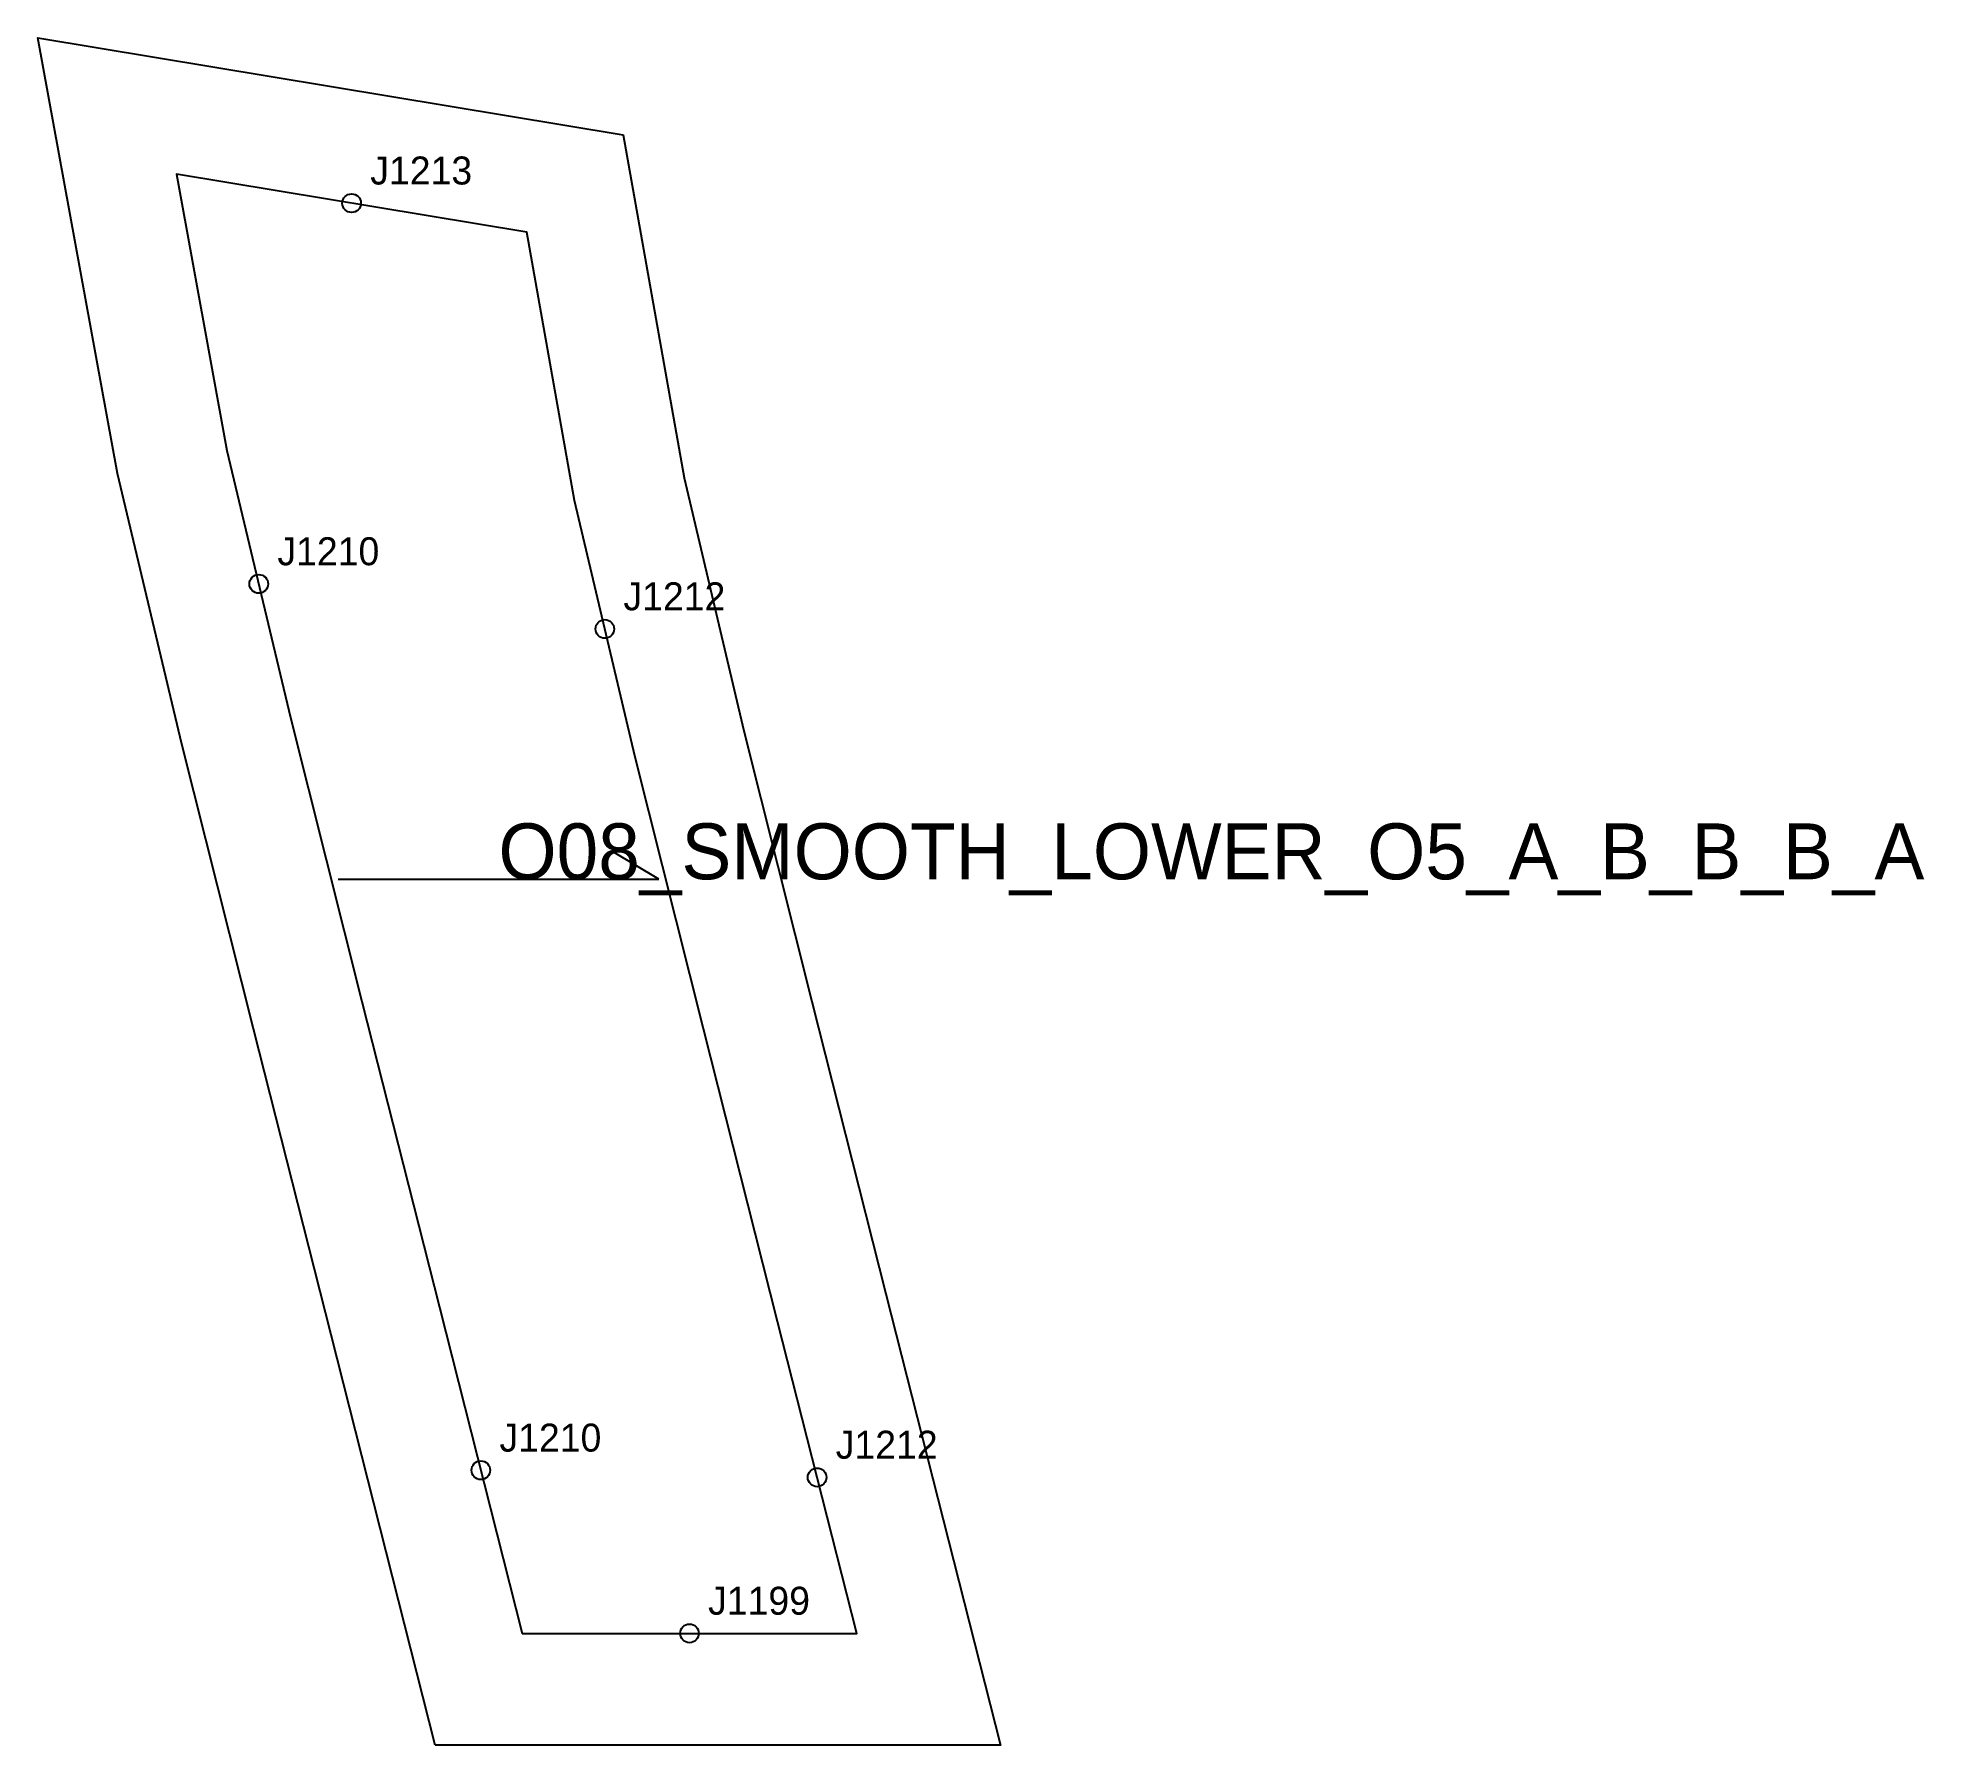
# Model space of a CAD drawing. Header units: millimetres. Extents: x -52 to 150, y -12 to 171.
import ezdxf

# ---------------------------------------------------------------- set-up
doc = ezdxf.new("R2010")
doc.units = ezdxf.units.MM
for name, color, linetype in [('CUT', 1, 'Continuous'), ('GRAIN', 3, 'Continuous'), ('LABEL', 7, 'Continuous'), ('NOTCH', 2, 'Continuous'), ('SEW', 5, 'Continuous')]:
    doc.layers.add(name, color=color, linetype=linetype)

msp = doc.modelspace()

# ---------------------------------------------------------------- linework, layer by layer
at = {"layer": 'CUT'}
msp.add_lwpolyline([(-9.33, -12), (-20.51, 32.03), (-28.83, 64.83), (-36.51, 95.36), (-43.42, 124.39), (-51.97, 171.11), (10.83, 160.71), (17.37, 123.9), (23.77, 96.79), (31.06, 67.75), (39.01, 36.4), (51.3, -12), (-9.33, -12)], close=True, dxfattribs=at)
at = {"layer": 'GRAIN'}
for p, q in [((14.67, 80.86), (9.67, 83.86)), ((-19.76, 80.86), (14.67, 80.86))]:
    msp.add_line(p, q, dxfattribs=at)
at = {"layer": 'NOTCH'}
for centre in [(-18.3, 153.37), (-28.26, 112.54), (8.86, 107.71), (-4.44, 17.49), (31.63, 16.73), (17.94, 0)]:
    msp.add_circle(centre, 1, dxfattribs=at)
at = {"layer": 'SEW'}
msp.add_lwpolyline([(0, 0), (35.88, 0), (27.38, 33.45), (19.43, 64.81), (12.11, 93.95), (5.61, 121.47), (0.5, 150.26), (-37.09, 156.48), (-31.67, 126.86), (-24.85, 98.22), (-17.2, 67.77), (-8.88, 34.98)], close=True, dxfattribs=at)

# ---------------------------------------------------------------- texts
at = {"layer": 'LABEL'}
for s, height, p in [('J1213', 3, (-16.3, 155.37)), ('J1210', 3, (-26.26, 114.54)), ('J1212', 3, (10.86, 109.71)), ('O08_SMOOTH_LOWER_O5_A_B_B_B_A', 6, (-2.55, 80.86)), ('J1210', 3, (-2.44, 19.49)), ('J1212', 3, (33.63, 18.73)), ('J1199', 3, (19.94, 2))]:
    msp.add_text(s, height=height, dxfattribs=at).set_placement(p)

doc.saveas('drawing.dxf')
